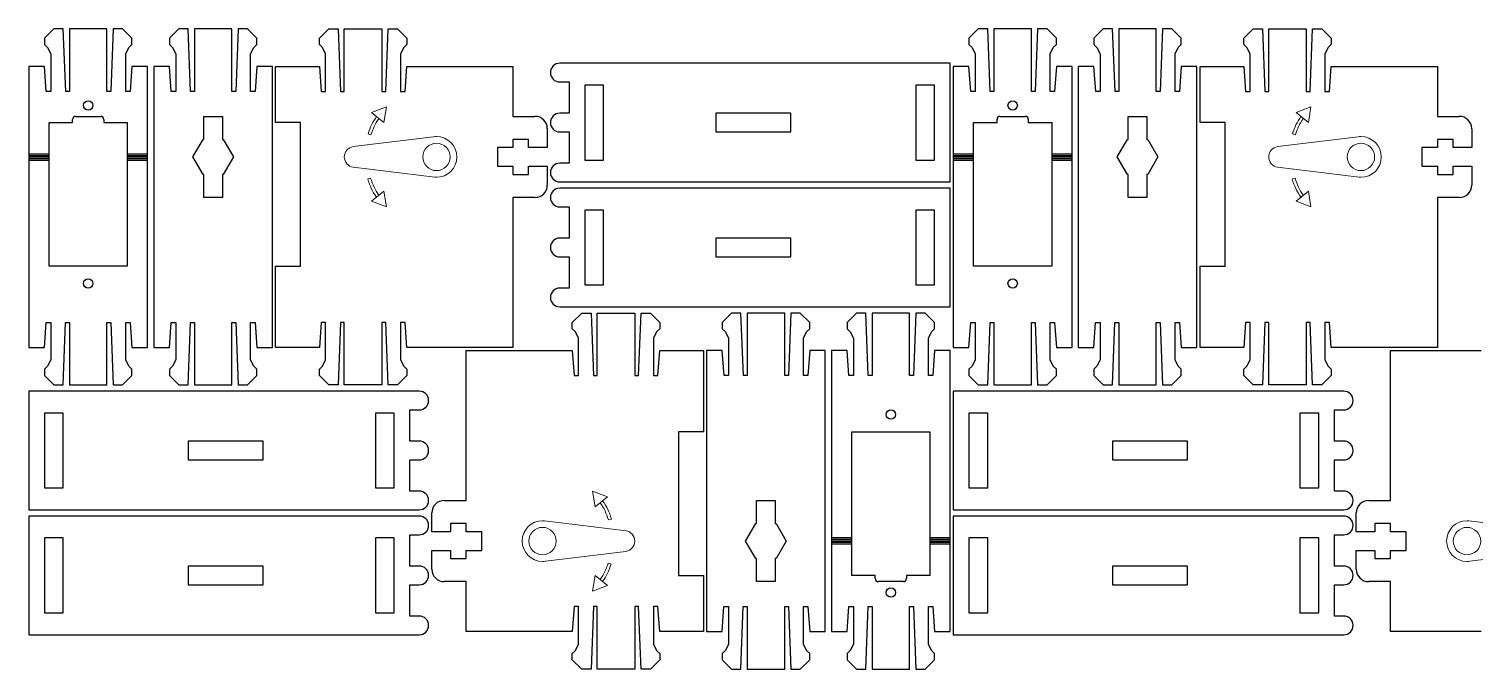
# Model space of a CAD drawing. Header units: millimetres. Extents: x 0 to 371, y 0 to 263.
# Drawn here: x 0 to 231.4, y 160.5 to 263 of the extents above; entities that cross this region are included whole.
import ezdxf

# ---------------------------------------------------------------- set-up
doc = ezdxf.new("R2010")
doc.units = ezdxf.units.MM
doc.header["$MEASUREMENT"] = 0
doc.layers.add('cut', color=1, linetype='Continuous', true_color=0xff0000)
doc.layers.add('etch', color=5, linetype='Continuous', true_color=0x0000ff)

msp = doc.modelspace()

# ---------------------------------------------------------------- linework, layer by layer
at = {"layer": 'cut'}
for p, q in [((4, 263), (2.5, 261.5)), ((2.5, 261.5), (2.5, 260.5)), ((5.5, 263), (4, 263)), ((5.89, 253), (5.5, 263)), ((12.5, 263), (6.5, 263)), ((6.5, 263), (6.5, 253)), ((12.5, 253), (12.5, 263)), ((13.5, 263), (13.12, 253)), ((15, 263), (13.5, 263)), ((16.5, 261.5), (15, 263)), ((16.5, 260.5), (16.5, 261.5)), ((24, 263), (22.5, 261.5)), ((22.5, 261.5), (22.5, 260.5)), ((25.5, 263), (24, 263)), ((25.89, 253), (25.5, 263)), ((32.5, 263), (26.5, 263)), ((26.5, 263), (26.5, 253)), ((32.5, 253), (32.5, 263)), ((33.5, 263), (33.12, 253)), ((35, 263), (33.5, 263)), ((36.5, 261.5), (35, 263)), ((36.5, 260.5), (36.5, 261.5)), ((46.5, 261.5), (48, 263)), ((46.5, 260.5), (46.5, 261.5)), ((48, 263), (49.5, 263)), ((49.5, 263), (49.89, 253)), ((50.5, 253), (50.5, 263)), ((50.5, 263), (56.5, 263)), ((56.5, 263), (56.5, 253)), ((57.12, 253), (57.5, 263)), ((57.5, 263), (59, 263)), ((59, 263), (60.5, 261.5)), ((60.5, 261.5), (60.5, 260.5)), ((152, 263), (150.5, 261.5)), ((150.5, 261.5), (150.5, 260.5)), ((153.5, 263), (152, 263)), ((153.89, 253), (153.5, 263)), ((160.5, 263), (154.5, 263)), ((154.5, 263), (154.5, 253)), ((160.5, 253), (160.5, 263)), ((161.5, 263), (161.12, 253)), ((163, 263), (161.5, 263)), ((164.5, 261.5), (163, 263)), ((164.5, 260.5), (164.5, 261.5)), ((172, 263), (170.5, 261.5)), ((170.5, 261.5), (170.5, 260.5)), ((173.5, 263), (172, 263)), ((173.89, 253), (173.5, 263)), ((180.5, 263), (174.5, 263)), ((174.5, 263), (174.5, 253)), ((180.5, 253), (180.5, 263)), ((181.5, 263), (181.12, 253)), ((183, 263), (181.5, 263)), ((184.5, 261.5), (183, 263)), ((184.5, 260.5), (184.5, 261.5)), ((194.5, 261.5), (196, 263)), ((194.5, 260.5), (194.5, 261.5)), ((196, 263), (197.5, 263)), ((197.5, 263), (197.89, 253)), ((198.5, 253), (198.5, 263)), ((198.5, 263), (204.5, 263)), ((204.5, 263), (204.5, 253)), ((205.12, 253), (205.5, 263)), ((205.5, 263), (207, 263)), ((207, 263), (208.5, 261.5)), ((208.5, 261.5), (208.5, 260.5)), ((2.5, 260.5), (3, 260)), ((3, 260), (3.5, 259)), ((15.5, 259), (16, 260)), ((16, 260), (16.5, 260.5)), ((22.5, 260.5), (23, 260)), ((23, 260), (23.5, 259)), ((35.5, 259), (36, 260)), ((36, 260), (36.5, 260.5)), ((47, 260), (46.5, 260.5)), ((47.5, 259), (47, 260)), ((60, 260), (59.5, 259)), ((60.5, 260.5), (60, 260)), ((150.5, 260.5), (151, 260)), ((151, 260), (151.5, 259)), ((163.5, 259), (164, 260)), ((164, 260), (164.5, 260.5)), ((170.5, 260.5), (171, 260)), ((171, 260), (171.5, 259)), ((183.5, 259), (184, 260)), ((184, 260), (184.5, 260.5)), ((195, 260), (194.5, 260.5)), ((195.5, 259), (195, 260)), ((208, 260), (207.5, 259)), ((208.5, 260.5), (208, 260)), ((0.5, 257), (0, 257)), ((0, 257), (0, 255)), ((2.5, 257), (0.5, 257)), ((2.79, 253), (2.5, 257)), ((3.5, 259), (3.5, 253)), ((15.5, 253), (15.5, 259)), ((16.5, 257), (16.22, 253)), ((18.5, 257), (16.5, 257)), ((19, 257), (18.5, 257)), ((19, 255), (19, 257)), ((20.5, 257), (20, 257)), ((20, 257), (20, 255)), ((22.5, 257), (20.5, 257)), ((22.79, 253), (22.5, 257)), ((23.5, 259), (23.5, 253)), ((35.5, 253), (35.5, 259)), ((36.5, 257), (36.22, 253)), ((38.5, 257), (36.5, 257)), ((39, 257), (38.5, 257)), ((39, 255), (39, 257)), ((39.5, 248), (39.5, 257)), ((39.5, 257), (41.5, 257)), ((41.5, 257), (44, 257)), ((44, 257), (44.5, 257)), ((44.5, 257), (46.5, 257)), ((46.5, 257), (46.79, 253)), ((47.5, 253), (47.5, 259)), ((59.5, 259), (59.5, 253)), ((60.22, 253), (60.5, 257)), ((60.5, 257), (62.5, 257)), ((62.5, 257), (63, 257)), ((63, 257), (72.5, 257)), ((72.5, 257), (77.5, 257)), ((77.5, 257), (77.5, 249)), ((86.5, 257.5), (85, 257.5)), ((147.5, 257.5), (86.5, 257.5)), ((147.5, 238.5), (147.5, 257.5)), ((148.5, 257), (148, 257)), ((148, 257), (148, 255)), ((150.5, 257), (148.5, 257)), ((150.79, 253), (150.5, 257)), ((151.5, 259), (151.5, 253)), ((163.5, 253), (163.5, 259)), ((164.5, 257), (164.22, 253)), ((166.5, 257), (164.5, 257)), ((167, 257), (166.5, 257)), ((167, 255), (167, 257)), ((168.5, 257), (168, 257)), ((168, 257), (168, 255)), ((170.5, 257), (168.5, 257)), ((170.79, 253), (170.5, 257)), ((171.5, 259), (171.5, 253)), ((183.5, 253), (183.5, 259)), ((184.5, 257), (184.22, 253)), ((186.5, 257), (184.5, 257)), ((187, 257), (186.5, 257)), ((187, 255), (187, 257)), ((187.5, 248), (187.5, 257)), ((187.5, 257), (189.5, 257)), ((189.5, 257), (192, 257)), ((192, 257), (192.5, 257)), ((192.5, 257), (194.5, 257)), ((194.5, 257), (194.79, 253)), ((195.5, 253), (195.5, 259)), ((207.5, 259), (207.5, 253)), ((208.22, 253), (208.5, 257)), ((208.5, 257), (210.5, 257)), ((210.5, 257), (211, 257)), ((211, 257), (220.5, 257)), ((220.5, 257), (225.5, 257)), ((225.5, 257), (225.5, 249)), ((0, 255), (0, 218)), ((19, 218), (19, 255)), ((20, 255), (20, 218)), ((39, 218), (39, 255)), ((148, 255), (148, 218)), ((167, 218), (167, 255)), ((168, 255), (168, 218)), ((187, 218), (187, 255)), ((3.5, 253), (2.79, 253)), ((6.5, 253), (5.89, 253)), ((13.12, 253), (12.5, 253)), ((16.22, 253), (15.5, 253)), ((23.5, 253), (22.79, 253)), ((26.5, 253), (25.89, 253)), ((33.12, 253), (32.5, 253)), ((36.22, 253), (35.5, 253)), ((46.79, 253), (47.5, 253)), ((49.89, 253), (50.5, 253)), ((56.5, 253), (57.12, 253)), ((59.5, 253), (60.22, 253)), ((85, 254.5), (86.5, 254.5)), ((86.5, 254.5), (86.5, 249.5)), ((92, 254), (89, 254)), ((89, 254), (89, 242)), ((92, 242), (92, 254)), ((145, 254), (142, 254)), ((142, 254), (142, 242)), ((145, 242), (145, 254)), ((151.5, 253), (150.79, 253)), ((154.5, 253), (153.89, 253)), ((161.12, 253), (160.5, 253)), ((164.22, 253), (163.5, 253)), ((171.5, 253), (170.79, 253)), ((174.5, 253), (173.89, 253)), ((181.12, 253), (180.5, 253)), ((184.22, 253), (183.5, 253)), ((194.79, 253), (195.5, 253)), ((197.89, 253), (198.5, 253)), ((204.5, 253), (205.12, 253)), ((207.5, 253), (208.22, 253)), ((3.25, 225), (3.25, 248)), ((3.25, 248), (7, 248)), ((7, 248), (7, 248.5)), ((7.5, 249), (11.5, 249)), ((12, 248.5), (12, 248)), ((12, 248), (15.75, 248)), ((15.75, 248), (15.75, 225)), ((28, 245.31), (28, 249)), ((28, 249), (31, 249)), ((31, 249), (31, 245.31)), ((43.5, 248), (39.5, 248)), ((77.5, 249), (81, 249)), ((86.5, 249.5), (85, 249.5)), ((110, 249.5), (110, 246.5)), ((122, 249.5), (110, 249.5)), ((122, 246.5), (122, 249.5)), ((151.25, 225), (151.25, 248)), ((151.25, 248), (155, 248)), ((155, 248), (155, 248.5)), ((155.5, 249), (159.5, 249)), ((160, 248.5), (160, 248)), ((160, 248), (163.75, 248)), ((163.75, 248), (163.75, 225)), ((176, 245.31), (176, 249)), ((176, 249), (179, 249)), ((179, 249), (179, 245.31)), ((191.5, 248), (187.5, 248)), ((225.5, 249), (229, 249)), ((26.25, 242.5), (27.88, 245.31)), ((27.88, 245.31), (28, 245.31)), ((31, 245.31), (31.12, 245.31)), ((31.12, 245.31), (32.75, 242.5)), ((80, 245.31), (77.5, 245.31)), ((77.5, 245.31), (77.5, 244)), ((80, 244), (80, 245.31)), ((83, 247), (83, 244)), ((85, 246.5), (86.5, 246.5)), ((86.5, 246.5), (86.5, 241.5)), ((110, 246.5), (122, 246.5)), ((174.25, 242.5), (175.88, 245.31)), ((175.88, 245.31), (176, 245.31)), ((179, 245.31), (179.12, 245.31)), ((179.12, 245.31), (180.75, 242.5)), ((228, 245.31), (225.5, 245.31)), ((225.5, 245.31), (225.5, 244)), ((228, 244), (228, 245.31)), ((231, 247), (231, 244)), ((77.5, 244), (75, 244)), ((75, 244), (75, 241)), ((83, 244), (80, 244)), ((225.5, 244), (223, 244)), ((223, 244), (223, 241)), ((231, 244), (228, 244)), ((27.88, 239.69), (26.25, 242.5)), ((32.75, 242.5), (31.12, 239.69)), ((75, 241), (77.5, 241)), ((77.5, 241), (77.5, 239.69)), ((80, 239.69), (80, 241)), ((80, 241), (83, 241)), ((83, 241), (83, 238)), ((86.5, 241.5), (85, 241.5)), ((89, 242), (92, 242)), ((142, 242), (145, 242)), ((175.88, 239.69), (174.25, 242.5)), ((180.75, 242.5), (179.12, 239.69)), ((223, 241), (225.5, 241)), ((225.5, 241), (225.5, 239.69)), ((228, 239.69), (228, 241)), ((228, 241), (231, 241)), ((231, 241), (231, 238)), ((28, 239.69), (27.88, 239.69)), ((28, 236), (28, 239.69)), ((31.12, 239.69), (31, 239.69)), ((31, 239.69), (31, 236)), ((77.5, 239.69), (80, 239.69)), ((85, 238.5), (86.5, 238.5)), ((86.5, 238.5), (147.5, 238.5)), ((176, 239.69), (175.88, 239.69)), ((176, 236), (176, 239.69)), ((179.12, 239.69), (179, 239.69)), ((179, 239.69), (179, 236)), ((225.5, 239.69), (228, 239.69)), ((86.5, 237.5), (85, 237.5)), ((147.5, 237.5), (86.5, 237.5)), ((147.5, 218.5), (147.5, 237.5)), ((31, 236), (28, 236)), ((81, 236), (77.5, 236)), ((77.5, 236), (77.5, 231)), ((85, 234.5), (86.5, 234.5)), ((86.5, 234.5), (86.5, 229.5)), ((92, 234), (89, 234)), ((89, 234), (89, 222)), ((92, 222), (92, 234)), ((145, 234), (142, 234)), ((142, 234), (142, 222)), ((145, 222), (145, 234)), ((179, 236), (176, 236)), ((229, 236), (225.5, 236)), ((225.5, 236), (225.5, 231)), ((77.5, 231), (77.5, 212)), ((86.5, 229.5), (85, 229.5)), ((122, 229.5), (110, 229.5)), ((110, 229.5), (110, 226.5)), ((122, 226.5), (122, 229.5)), ((225.5, 231), (225.5, 212)), ((15.75, 225), (3.25, 225)), ((85, 226.5), (86.5, 226.5)), ((86.5, 226.5), (86.5, 221.5)), ((110, 226.5), (122, 226.5)), ((163.75, 225), (151.25, 225)), ((86.5, 221.5), (85, 221.5)), ((89, 222), (92, 222)), ((142, 222), (145, 222)), ((0, 218), (0, 213)), ((19, 213), (19, 218)), ((20, 218), (20, 213)), ((39, 213), (39, 218)), ((85, 218.5), (86.5, 218.5)), ((86.5, 218.5), (147.5, 218.5)), ((87, 216), (88.5, 217.5)), ((88.5, 217.5), (90, 217.5)), ((90, 217.5), (90.38, 207.5)), ((91, 207.5), (91, 217.5)), ((91, 217.5), (97, 217.5)), ((97, 217.5), (97, 207.5)), ((97.61, 207.5), (98, 217.5)), ((98, 217.5), (99.5, 217.5)), ((99.5, 217.5), (101, 216)), ((112.5, 217.5), (111, 216)), ((114, 217.5), (112.5, 217.5)), ((114.39, 207.5), (114, 217.5)), ((121, 217.5), (115, 217.5)), ((115, 217.5), (115, 207.5)), ((121, 207.5), (121, 217.5)), ((122, 217.5), (121.62, 207.5)), ((123.5, 217.5), (122, 217.5)), ((125, 216), (123.5, 217.5)), ((132.5, 217.5), (131, 216)), ((134, 217.5), (132.5, 217.5)), ((134.39, 207.5), (134, 217.5)), ((141, 217.5), (135, 217.5)), ((135, 217.5), (135, 207.5)), ((141, 207.5), (141, 217.5)), ((142, 217.5), (141.62, 207.5)), ((143.5, 217.5), (142, 217.5)), ((145, 216), (143.5, 217.5)), ((148, 218), (148, 213)), ((167, 213), (167, 218)), ((168, 218), (168, 213)), ((187, 213), (187, 218)), ((2.5, 212), (2.78, 216)), ((2.78, 216), (3.5, 216)), ((3.5, 216), (3.5, 210)), ((5.5, 206), (5.88, 216)), ((5.88, 216), (6.5, 216)), ((6.5, 216), (6.5, 206)), ((12.5, 206), (12.5, 216)), ((12.5, 216), (13.11, 216)), ((13.11, 216), (13.5, 206)), ((15.5, 210), (15.5, 216)), ((15.5, 216), (16.21, 216)), ((16.21, 216), (16.5, 212)), ((22.5, 212), (22.78, 216)), ((22.78, 216), (23.5, 216)), ((23.5, 216), (23.5, 210)), ((25.5, 206), (25.88, 216)), ((25.88, 216), (26.5, 216)), ((26.5, 216), (26.5, 206)), ((32.5, 206), (32.5, 216)), ((32.5, 216), (33.11, 216)), ((33.11, 216), (33.5, 206)), ((35.5, 210), (35.5, 216)), ((35.5, 216), (36.21, 216)), ((36.21, 216), (36.5, 212)), ((46.79, 216), (46.5, 212)), ((47.5, 216), (46.79, 216)), ((47.5, 210), (47.5, 216)), ((49.89, 216), (49.5, 206)), ((50.5, 216), (49.89, 216)), ((50.5, 206), (50.5, 216)), ((57.12, 216), (56.5, 216)), ((56.5, 216), (56.5, 206)), ((57.5, 206), (57.12, 216)), ((60.22, 216), (59.5, 216)), ((59.5, 216), (59.5, 210)), ((60.5, 212), (60.22, 216)), ((87, 215), (87, 216)), ((101, 216), (101, 215)), ((111, 216), (111, 215)), ((125, 215), (125, 216)), ((131, 216), (131, 215)), ((145, 215), (145, 216)), ((150.5, 212), (150.78, 216)), ((150.78, 216), (151.5, 216)), ((151.5, 216), (151.5, 210)), ((153.5, 206), (153.88, 216)), ((153.88, 216), (154.5, 216)), ((154.5, 216), (154.5, 206)), ((160.5, 206), (160.5, 216)), ((160.5, 216), (161.11, 216)), ((161.11, 216), (161.5, 206)), ((163.5, 210), (163.5, 216)), ((163.5, 216), (164.21, 216)), ((164.21, 216), (164.5, 212)), ((170.5, 212), (170.78, 216)), ((170.78, 216), (171.5, 216)), ((171.5, 216), (171.5, 210)), ((173.5, 206), (173.88, 216)), ((173.88, 216), (174.5, 216)), ((174.5, 216), (174.5, 206)), ((180.5, 206), (180.5, 216)), ((180.5, 216), (181.11, 216)), ((181.11, 216), (181.5, 206)), ((183.5, 210), (183.5, 216)), ((183.5, 216), (184.21, 216)), ((184.21, 216), (184.5, 212)), ((194.79, 216), (194.5, 212)), ((195.5, 216), (194.79, 216)), ((195.5, 210), (195.5, 216)), ((197.89, 216), (197.5, 206)), ((198.5, 216), (197.89, 216)), ((198.5, 206), (198.5, 216)), ((205.12, 216), (204.5, 216)), ((204.5, 216), (204.5, 206)), ((205.5, 206), (205.12, 216)), ((208.22, 216), (207.5, 216)), ((207.5, 216), (207.5, 210)), ((208.5, 212), (208.22, 216)), ((0, 213), (0, 212)), ((19, 212), (19, 213)), ((20, 213), (20, 212)), ((39, 212), (39, 213)), ((87.5, 214.5), (87, 215)), ((88, 213.5), (87.5, 214.5)), ((88, 207.5), (88, 213.5)), ((100.5, 214.5), (100, 213.5)), ((100, 213.5), (100, 207.5)), ((101, 215), (100.5, 214.5)), ((111, 215), (111.5, 214.5)), ((111.5, 214.5), (112, 213.5)), ((112, 213.5), (112, 207.5)), ((124, 213.5), (124.5, 214.5)), ((124, 207.5), (124, 213.5)), ((124.5, 214.5), (125, 215)), ((131, 215), (131.5, 214.5)), ((131.5, 214.5), (132, 213.5)), ((132, 213.5), (132, 207.5)), ((144, 213.5), (144.5, 214.5)), ((144, 207.5), (144, 213.5)), ((144.5, 214.5), (145, 215)), ((148, 213), (148, 212)), ((167, 212), (167, 213)), ((168, 213), (168, 212)), ((187, 212), (187, 213)), ((0, 212), (0.5, 212)), ((0.5, 212), (2.5, 212)), ((16.5, 212), (18.5, 212)), ((18.5, 212), (19, 212)), ((20, 212), (20.5, 212)), ((20.5, 212), (22.5, 212)), ((36.5, 212), (38.5, 212)), ((38.5, 212), (39, 212)), ((44, 212), (41.5, 212)), ((44.5, 212), (44, 212)), ((46.5, 212), (44.5, 212)), ((62.5, 212), (60.5, 212)), ((63, 212), (62.5, 212)), ((72.5, 212), (63, 212)), ((70, 192.5), (70, 211.5)), ((70, 211.5), (75, 211.5)), ((77.5, 212), (72.5, 212)), ((75, 211.5), (84.5, 211.5)), ((84.5, 211.5), (85, 211.5)), ((85, 211.5), (87, 211.5)), ((87, 211.5), (87.28, 207.5)), ((100.71, 207.5), (101, 211.5)), ((101, 211.5), (103, 211.5)), ((103, 211.5), (103.5, 211.5)), ((103.5, 211.5), (106, 211.5)), ((109, 211.5), (108.5, 211.5)), ((108.5, 211.5), (108.5, 210.5)), ((111, 211.5), (109, 211.5)), ((111.29, 207.5), (111, 211.5)), ((125, 211.5), (124.72, 207.5)), ((127, 211.5), (125, 211.5)), ((127.5, 211.5), (127, 211.5)), ((127.5, 210.5), (127.5, 211.5)), ((129, 211.5), (128.5, 211.5)), ((128.5, 211.5), (128.5, 210.5)), ((131, 211.5), (129, 211.5)), ((131.29, 207.5), (131, 211.5)), ((145, 211.5), (144.72, 207.5)), ((147, 211.5), (145, 211.5)), ((147.5, 211.5), (147, 211.5)), ((147.5, 210.5), (147.5, 211.5)), ((148, 212), (148.5, 212)), ((148.5, 212), (150.5, 212)), ((164.5, 212), (166.5, 212)), ((166.5, 212), (167, 212)), ((168, 212), (168.5, 212)), ((168.5, 212), (170.5, 212)), ((184.5, 212), (186.5, 212)), ((186.5, 212), (187, 212)), ((192, 212), (189.5, 212)), ((192.5, 212), (192, 212)), ((194.5, 212), (192.5, 212)), ((210.5, 212), (208.5, 212)), ((211, 212), (210.5, 212)), ((220.5, 212), (211, 212)), ((218, 192.5), (218, 211.5)), ((218, 211.5), (223, 211.5)), ((225.5, 212), (220.5, 212)), ((223, 211.5), (232.5, 211.5)), ((3, 209), (2.5, 208.5)), ((2.5, 208.5), (2.5, 207.5)), ((3.5, 210), (3, 209)), ((16, 209), (15.5, 210)), ((16.5, 208.5), (16, 209)), ((16.5, 207.5), (16.5, 208.5)), ((23, 209), (22.5, 208.5)), ((22.5, 208.5), (22.5, 207.5)), ((23.5, 210), (23, 209)), ((36, 209), (35.5, 210)), ((36.5, 208.5), (36, 209)), ((36.5, 207.5), (36.5, 208.5)), ((46.5, 208.5), (47, 209)), ((46.5, 207.5), (46.5, 208.5)), ((47, 209), (47.5, 210)), ((59.5, 210), (60, 209)), ((60, 209), (60.5, 208.5)), ((60.5, 208.5), (60.5, 207.5)), ((108.5, 210.5), (108.5, 205.5)), ((127.5, 205.5), (127.5, 210.5)), ((128.5, 210.5), (128.5, 205.5)), ((147.5, 205.5), (147.5, 210.5)), ((151, 209), (150.5, 208.5)), ((150.5, 208.5), (150.5, 207.5)), ((151.5, 210), (151, 209)), ((164, 209), (163.5, 210)), ((164.5, 208.5), (164, 209)), ((164.5, 207.5), (164.5, 208.5)), ((171, 209), (170.5, 208.5)), ((170.5, 208.5), (170.5, 207.5)), ((171.5, 210), (171, 209)), ((184, 209), (183.5, 210)), ((184.5, 208.5), (184, 209)), ((184.5, 207.5), (184.5, 208.5)), ((194.5, 208.5), (195, 209)), ((194.5, 207.5), (194.5, 208.5)), ((195, 209), (195.5, 210)), ((207.5, 210), (208, 209)), ((208, 209), (208.5, 208.5)), ((208.5, 208.5), (208.5, 207.5)), ((2.5, 207.5), (4, 206)), ((4, 206), (5.5, 206)), ((6.5, 206), (12.5, 206)), ((13.5, 206), (15, 206)), ((15, 206), (16.5, 207.5)), ((22.5, 207.5), (24, 206)), ((24, 206), (25.5, 206)), ((26.5, 206), (32.5, 206)), ((33.5, 206), (35, 206)), ((35, 206), (36.5, 207.5)), ((48, 206), (46.5, 207.5)), ((49.5, 206), (48, 206)), ((56.5, 206), (50.5, 206)), ((59, 206), (57.5, 206)), ((60.5, 207.5), (59, 206)), ((87.28, 207.5), (88, 207.5)), ((90.38, 207.5), (91, 207.5)), ((97, 207.5), (97.61, 207.5)), ((100, 207.5), (100.71, 207.5)), ((112, 207.5), (111.29, 207.5)), ((115, 207.5), (114.39, 207.5)), ((121.62, 207.5), (121, 207.5)), ((124.72, 207.5), (124, 207.5)), ((132, 207.5), (131.29, 207.5)), ((135, 207.5), (134.39, 207.5)), ((141.62, 207.5), (141, 207.5)), ((144.72, 207.5), (144, 207.5)), ((150.5, 207.5), (152, 206)), ((152, 206), (153.5, 206)), ((154.5, 206), (160.5, 206)), ((161.5, 206), (163, 206)), ((163, 206), (164.5, 207.5)), ((170.5, 207.5), (172, 206)), ((172, 206), (173.5, 206)), ((174.5, 206), (180.5, 206)), ((181.5, 206), (183, 206)), ((183, 206), (184.5, 207.5)), ((196, 206), (194.5, 207.5)), ((197.5, 206), (196, 206)), ((204.5, 206), (198.5, 206)), ((207, 206), (205.5, 206)), ((208.5, 207.5), (207, 206)), ((61, 205), (0, 205)), ((0, 205), (0, 186)), ((62.5, 205), (61, 205)), ((108.5, 205.5), (108.5, 168.5)), ((127.5, 168.5), (127.5, 205.5)), ((128.5, 205.5), (128.5, 168.5)), ((147.5, 168.5), (147.5, 205.5)), ((209, 205), (148, 205)), ((148, 205), (148, 186)), ((210.5, 205), (209, 205)), ((5.5, 201.5), (2.5, 201.5)), ((2.5, 201.5), (2.5, 189.5)), ((5.5, 189.5), (5.5, 201.5)), ((58.5, 201.5), (55.5, 201.5)), ((55.5, 201.5), (55.5, 189.5)), ((58.5, 189.5), (58.5, 201.5)), ((61, 197), (61, 202)), ((61, 202), (62.5, 202)), ((153.5, 201.5), (150.5, 201.5)), ((150.5, 201.5), (150.5, 189.5)), ((153.5, 189.5), (153.5, 201.5)), ((206.5, 201.5), (203.5, 201.5)), ((203.5, 201.5), (203.5, 189.5)), ((206.5, 189.5), (206.5, 201.5)), ((209, 197), (209, 202)), ((209, 202), (210.5, 202)), ((37.5, 197), (25.5, 197)), ((25.5, 197), (25.5, 194)), ((37.5, 194), (37.5, 197)), ((62.5, 197), (61, 197)), ((131.75, 175.5), (131.75, 198.5)), ((131.75, 198.5), (144.25, 198.5)), ((144.25, 198.5), (144.25, 175.5)), ((185.5, 197), (173.5, 197)), ((173.5, 197), (173.5, 194)), ((185.5, 194), (185.5, 197)), ((210.5, 197), (209, 197)), ((25.5, 194), (37.5, 194)), ((61, 189), (61, 194)), ((61, 194), (62.5, 194)), ((70, 187.5), (70, 192.5)), ((173.5, 194), (185.5, 194)), ((209, 189), (209, 194)), ((209, 194), (210.5, 194)), ((218, 187.5), (218, 192.5)), ((2.5, 189.5), (5.5, 189.5)), ((55.5, 189.5), (58.5, 189.5)), ((62.5, 189), (61, 189)), ((66.5, 187.5), (70, 187.5)), ((116.5, 183.81), (116.5, 187.5)), ((116.5, 187.5), (119.5, 187.5)), ((119.5, 187.5), (119.5, 183.81)), ((150.5, 189.5), (153.5, 189.5)), ((203.5, 189.5), (206.5, 189.5)), ((210.5, 189), (209, 189)), ((214.5, 187.5), (218, 187.5)), ((0, 186), (61, 186)), ((61, 186), (62.5, 186)), ((64.5, 182.5), (64.5, 185.5)), ((148, 186), (209, 186)), ((209, 186), (210.5, 186)), ((212.5, 182.5), (212.5, 185.5)), ((61, 185), (0, 185)), ((0, 185), (0, 166)), ((62.5, 185), (61, 185)), ((70, 183.81), (67.5, 183.81)), ((67.5, 183.81), (67.5, 182.5)), ((70, 182.5), (70, 183.81)), ((114.75, 181), (116.38, 183.81)), ((116.38, 183.81), (116.5, 183.81)), ((119.5, 183.81), (119.62, 183.81)), ((119.62, 183.81), (121.25, 181)), ((209, 185), (148, 185)), ((148, 185), (148, 166)), ((210.5, 185), (209, 185)), ((218, 183.81), (215.5, 183.81)), ((215.5, 183.81), (215.5, 182.5)), ((218, 182.5), (218, 183.81)), ((5.5, 181.5), (2.5, 181.5)), ((2.5, 181.5), (2.5, 169.5)), ((5.5, 169.5), (5.5, 181.5)), ((58.5, 181.5), (55.5, 181.5)), ((55.5, 181.5), (55.5, 169.5)), ((58.5, 169.5), (58.5, 181.5)), ((61, 177), (61, 182)), ((61, 182), (62.5, 182)), ((67.5, 182.5), (64.5, 182.5)), ((72.5, 182.5), (70, 182.5)), ((72.5, 179.5), (72.5, 182.5)), ((116.38, 178.19), (114.75, 181)), ((121.25, 181), (119.62, 178.19)), ((153.5, 181.5), (150.5, 181.5)), ((150.5, 181.5), (150.5, 169.5)), ((153.5, 169.5), (153.5, 181.5)), ((206.5, 181.5), (203.5, 181.5)), ((203.5, 181.5), (203.5, 169.5)), ((206.5, 169.5), (206.5, 181.5)), ((209, 177), (209, 182)), ((209, 182), (210.5, 182)), ((215.5, 182.5), (212.5, 182.5)), ((220.5, 182.5), (218, 182.5)), ((220.5, 179.5), (220.5, 182.5)), ((64.5, 176.5), (64.5, 179.5)), ((64.5, 179.5), (67.5, 179.5)), ((67.5, 179.5), (67.5, 178.19)), ((67.5, 178.19), (70, 178.19)), ((70, 178.19), (70, 179.5)), ((70, 179.5), (72.5, 179.5)), ((116.5, 178.19), (116.38, 178.19)), ((116.5, 174.5), (116.5, 178.19)), ((119.62, 178.19), (119.5, 178.19)), ((119.5, 178.19), (119.5, 174.5)), ((212.5, 176.5), (212.5, 179.5)), ((212.5, 179.5), (215.5, 179.5)), ((215.5, 179.5), (215.5, 178.19)), ((215.5, 178.19), (218, 178.19)), ((218, 178.19), (218, 179.5)), ((218, 179.5), (220.5, 179.5)), ((37.5, 177), (25.5, 177)), ((25.5, 177), (25.5, 174)), ((37.5, 174), (37.5, 177)), ((62.5, 177), (61, 177)), ((185.5, 177), (173.5, 177)), ((173.5, 177), (173.5, 174)), ((185.5, 174), (185.5, 177)), ((210.5, 177), (209, 177)), ((25.5, 174), (37.5, 174)), ((61, 169), (61, 174)), ((61, 174), (62.5, 174)), ((70, 174.5), (66.5, 174.5)), ((70, 166.5), (70, 174.5)), ((104, 175.5), (108, 175.5)), ((108, 175.5), (108, 166.5)), ((119.5, 174.5), (116.5, 174.5)), ((135.5, 175.5), (131.75, 175.5)), ((135.5, 175), (135.5, 175.5)), ((140, 174.5), (136, 174.5)), ((140.5, 175.5), (140.5, 175)), ((144.25, 175.5), (140.5, 175.5)), ((173.5, 174), (185.5, 174)), ((209, 169), (209, 174)), ((209, 174), (210.5, 174)), ((218, 174.5), (214.5, 174.5)), ((218, 166.5), (218, 174.5)), ((2.5, 169.5), (5.5, 169.5)), ((55.5, 169.5), (58.5, 169.5)), ((62.5, 169), (61, 169)), ((87.28, 170.5), (87, 166.5)), ((88, 170.5), (87.28, 170.5)), ((88, 164.5), (88, 170.5)), ((90.38, 170.5), (90, 160.5)), ((91, 170.5), (90.38, 170.5)), ((91, 160.5), (91, 170.5)), ((97.61, 170.5), (97, 170.5)), ((97, 170.5), (97, 160.5)), ((98, 160.5), (97.61, 170.5)), ((100.71, 170.5), (100, 170.5)), ((100, 170.5), (100, 164.5)), ((101, 166.5), (100.71, 170.5)), ((111, 166.5), (111.28, 170.5)), ((111.28, 170.5), (112, 170.5)), ((112, 170.5), (112, 164.5)), ((114, 160.5), (114.38, 170.5)), ((114.38, 170.5), (115, 170.5)), ((115, 170.5), (115, 160.5)), ((121, 160.5), (121, 170.5)), ((121, 170.5), (121.61, 170.5)), ((121.61, 170.5), (122, 160.5)), ((124, 164.5), (124, 170.5)), ((124, 170.5), (124.71, 170.5)), ((124.71, 170.5), (125, 166.5)), ((131, 166.5), (131.28, 170.5)), ((131.28, 170.5), (132, 170.5)), ((132, 170.5), (132, 164.5)), ((134, 160.5), (134.38, 170.5)), ((134.38, 170.5), (135, 170.5)), ((135, 170.5), (135, 160.5)), ((141, 160.5), (141, 170.5)), ((141, 170.5), (141.61, 170.5)), ((141.61, 170.5), (142, 160.5)), ((144, 164.5), (144, 170.5)), ((144, 170.5), (144.71, 170.5)), ((144.71, 170.5), (145, 166.5)), ((150.5, 169.5), (153.5, 169.5)), ((203.5, 169.5), (206.5, 169.5)), ((210.5, 169), (209, 169)), ((108.5, 168.5), (108.5, 166.5)), ((127.5, 166.5), (127.5, 168.5)), ((128.5, 168.5), (128.5, 166.5)), ((147.5, 166.5), (147.5, 168.5)), ((0, 166), (61, 166)), ((61, 166), (62.5, 166)), ((75, 166.5), (70, 166.5)), ((84.5, 166.5), (75, 166.5)), ((85, 166.5), (84.5, 166.5)), ((87, 166.5), (85, 166.5)), ((87.5, 163.5), (88, 164.5)), ((100, 164.5), (100.5, 163.5)), ((103, 166.5), (101, 166.5)), ((103.5, 166.5), (103, 166.5)), ((106, 166.5), (103.5, 166.5)), ((108, 166.5), (106, 166.5)), ((108.5, 166.5), (109, 166.5)), ((109, 166.5), (111, 166.5)), ((112, 164.5), (111.5, 163.5)), ((124.5, 163.5), (124, 164.5)), ((125, 166.5), (127, 166.5)), ((127, 166.5), (127.5, 166.5)), ((128.5, 166.5), (129, 166.5)), ((129, 166.5), (131, 166.5)), ((132, 164.5), (131.5, 163.5)), ((144.5, 163.5), (144, 164.5)), ((145, 166.5), (147, 166.5)), ((147, 166.5), (147.5, 166.5)), ((148, 166), (209, 166)), ((209, 166), (210.5, 166)), ((223, 166.5), (218, 166.5)), ((232.5, 166.5), (223, 166.5)), ((87, 163), (87.5, 163.5)), ((87, 162), (87, 163)), ((88.5, 160.5), (87, 162)), ((101, 162), (99.5, 160.5)), ((100.5, 163.5), (101, 163)), ((101, 163), (101, 162)), ((111.5, 163.5), (111, 163)), ((111, 163), (111, 162)), ((111, 162), (112.5, 160.5)), ((123.5, 160.5), (125, 162)), ((125, 163), (124.5, 163.5)), ((125, 162), (125, 163)), ((131.5, 163.5), (131, 163)), ((131, 163), (131, 162)), ((131, 162), (132.5, 160.5)), ((143.5, 160.5), (145, 162)), ((145, 163), (144.5, 163.5)), ((145, 162), (145, 163)), ((90, 160.5), (88.5, 160.5)), ((97, 160.5), (91, 160.5)), ((99.5, 160.5), (98, 160.5)), ((112.5, 160.5), (114, 160.5)), ((115, 160.5), (121, 160.5)), ((122, 160.5), (123.5, 160.5)), ((132.5, 160.5), (134, 160.5)), ((135, 160.5), (141, 160.5)), ((142, 160.5), (143.5, 160.5))]:
    msp.add_line(p, q, dxfattribs=at)
for points in [[(41.5, 212), (39.5, 212), (39.5, 225), (43.5, 225), (43.5, 248)], [(189.5, 212), (187.5, 212), (187.5, 225), (191.5, 225), (191.5, 248)], [(106, 211.5), (108, 211.5), (108, 198.5), (104, 198.5), (104, 175.5)]]:
    msp.add_lwpolyline(points, dxfattribs=at)
for centre in [(9.5, 250.75), (157.5, 250.75), (9.5, 222.25), (157.5, 222.25), (138, 201.25), (138, 172.75)]:
    msp.add_circle(centre, 0.75, dxfattribs=at)
for centre, radius, start, end in [((85, 256), 1.5, 90, 270), ((7.5, 248.5), 0.5, 90, 180), ((11.5, 248.5), 0.5, 0, 90), ((81, 247), 2, 0, 90), ((85, 248), 1.5, 90, 270), ((155.5, 248.5), 0.5, 90, 180), ((159.5, 248.5), 0.5, 0, 90), ((229, 247), 2, 0, 90), ((85, 240), 1.5, 90, 270), ((81, 238), 2, 270, 0), ((85, 236), 1.5, 90, 270), ((229, 238), 2, 270, 0), ((85, 228), 1.5, 90, 270), ((85, 220), 1.5, 90, 270), ((62.5, 203.5), 1.5, 270, 90), ((210.5, 203.5), 1.5, 270, 90), ((62.5, 195.5), 1.5, 270, 90), ((210.5, 195.5), 1.5, 270, 90), ((62.5, 187.5), 1.5, 270, 90), ((66.5, 185.5), 2, 90, 180), ((210.5, 187.5), 1.5, 270, 90), ((214.5, 185.5), 2, 90, 180), ((62.5, 183.5), 1.5, 270, 90), ((210.5, 183.5), 1.5, 270, 90), ((62.5, 175.5), 1.5, 270, 90), ((66.5, 176.5), 2, 180, 270), ((210.5, 175.5), 1.5, 270, 90), ((214.5, 176.5), 2, 180, 270), ((136, 175), 0.5, 180, 270), ((140, 175), 0.5, 270, 0), ((62.5, 167.5), 1.5, 270, 90), ((210.5, 167.5), 1.5, 270, 90)]:
    msp.add_arc(centre, radius, start, end, dxfattribs=at)
at = {"layer": 'etch', "lineweight": 0}
for p, q in [((57.25, 250.5), (54.87, 249.6)), ((56.84, 247.99), (57.25, 250.5)), ((205.25, 250.5), (202.87, 249.6)), ((204.84, 247.99), (205.25, 250.5)), ((54.87, 249.6), (56.84, 247.99)), ((56.04, 248.65), (55.65, 248.96)), ((202.87, 249.6), (204.84, 247.99)), ((204.04, 248.65), (203.65, 248.96)), ((64.8, 245.73), (51.93, 244.15)), ((54.29, 246.19), (54.76, 246.03)), ((64.8, 245.73), (64.8, 245.73)), ((212.8, 245.73), (199.93, 244.15)), ((202.29, 246.19), (202.76, 246.03)), ((212.8, 245.73), (212.8, 245.73)), ((51.93, 244.15), (51.92, 244.15)), ((199.93, 244.15), (199.92, 244.15)), ((51.9, 240.85), (64.97, 239.25)), ((199.9, 240.85), (212.97, 239.25)), ((54.71, 239.12), (54.24, 238.97)), ((64.97, 239.25), (64.98, 239.25)), ((202.71, 239.12), (202.24, 238.97)), ((212.97, 239.25), (212.98, 239.25)), ((54.87, 235.4), (56.85, 237.01)), ((55.66, 236.04), (56.05, 236.36)), ((56.85, 237.01), (57.25, 234.5)), ((202.87, 235.4), (204.85, 237.01)), ((203.66, 236.04), (204.05, 236.36)), ((204.85, 237.01), (205.25, 234.5)), ((57.25, 234.5), (54.87, 235.4)), ((205.25, 234.5), (202.87, 235.4)), ((90.65, 186.49), (90.25, 189)), ((90.25, 189), (92.63, 188.1)), ((92.63, 188.1), (90.65, 186.49)), ((91.84, 187.46), (91.45, 187.14)), ((82.53, 184.25), (82.52, 184.25)), ((95.6, 182.65), (82.53, 184.25)), ((92.79, 184.38), (93.26, 184.53)), ((230.53, 184.25), (230.52, 184.25)), ((243.6, 182.65), (230.53, 184.25)), ((82.7, 177.77), (95.57, 179.35)), ((95.57, 179.35), (95.58, 179.35)), ((230.7, 177.77), (243.57, 179.35)), ((82.7, 177.77), (82.7, 177.77)), ((93.21, 177.31), (92.74, 177.47)), ((230.7, 177.77), (230.7, 177.77)), ((90.66, 175.51), (90.25, 173)), ((90.25, 173), (92.63, 173.9)), ((92.63, 173.9), (90.66, 175.51)), ((91.46, 174.85), (91.85, 174.54))]:
    msp.add_line(p, q, dxfattribs=at)
at = {"layer": 'etch'}
for p, q in [((0, 243), (3.25, 243)), ((15.75, 243), (19, 243)), ((148, 243), (151.25, 243)), ((163.75, 243), (167, 243)), ((0, 242.75), (3.25, 242.75)), ((0, 242.5), (3.25, 242.5)), ((0, 242.25), (3.25, 242.25)), ((0, 242), (3.25, 242)), ((15.75, 242.75), (19, 242.75)), ((15.75, 242.5), (19, 242.5)), ((15.75, 242.25), (19, 242.25)), ((15.75, 242), (19, 242)), ((148, 242.75), (151.25, 242.75)), ((148, 242.5), (151.25, 242.5)), ((148, 242.25), (151.25, 242.25)), ((148, 242), (151.25, 242)), ((163.75, 242.75), (167, 242.75)), ((163.75, 242.5), (167, 242.5)), ((163.75, 242.25), (167, 242.25)), ((163.75, 242), (167, 242)), ((131.75, 181.5), (128.5, 181.5)), ((131.75, 181.25), (128.5, 181.25)), ((131.75, 181), (128.5, 181)), ((131.75, 180.75), (128.5, 180.75)), ((131.75, 180.5), (128.5, 180.5)), ((147.5, 181.5), (144.25, 181.5)), ((147.5, 181.25), (144.25, 181.25)), ((147.5, 181), (144.25, 181)), ((147.5, 180.75), (144.25, 180.75)), ((147.5, 180.5), (144.25, 180.5))]:
    msp.add_line(p, q, dxfattribs=at)
at = {"layer": 'etch', "lineweight": 0}
for points in [[(55.65, 248.96), (54.98, 248.02), (54.66, 247.28), (54.29, 246.19)], [(54.76, 246.03), (55.11, 247.07), (55.39, 247.75), (56.04, 248.65)], [(203.65, 248.96), (202.98, 248.02), (202.66, 247.28), (202.29, 246.19)], [(202.76, 246.03), (203.11, 247.07), (203.39, 247.75), (204.04, 248.65)], [(65.26, 245.76), (65.1, 245.76), (64.95, 245.75), (64.8, 245.73)], [(68.52, 242.5), (68.52, 244.3), (67.06, 245.76), (65.26, 245.76)], [(213.26, 245.76), (213.1, 245.76), (212.95, 245.75), (212.8, 245.73)], [(216.52, 242.5), (216.52, 244.3), (215.06, 245.76), (213.26, 245.76)], [(51.92, 244.15), (51.12, 244.03), (50.5, 243.34), (50.5, 242.5)], [(63.07, 242.5), (63.07, 243.71), (64.05, 244.69), (65.26, 244.69)], [(65.26, 244.69), (66.47, 244.69), (67.45, 243.71), (67.45, 242.5)], [(199.92, 244.15), (199.12, 244.03), (198.5, 243.34), (198.5, 242.5)], [(211.07, 242.5), (211.07, 243.71), (212.05, 244.69), (213.26, 244.69)], [(213.26, 244.69), (214.47, 244.69), (215.45, 243.71), (215.45, 242.5)], [(50.5, 242.5), (50.5, 241.67), (51.11, 240.98), (51.9, 240.85)], [(65.26, 240.31), (64.05, 240.31), (63.07, 241.29), (63.07, 242.5)], [(67.45, 242.5), (67.45, 241.29), (66.47, 240.31), (65.26, 240.31)], [(65.26, 239.24), (67.06, 239.24), (68.52, 240.7), (68.52, 242.5)], [(198.5, 242.5), (198.5, 241.67), (199.11, 240.98), (199.9, 240.85)], [(213.26, 240.31), (212.05, 240.31), (211.07, 241.29), (211.07, 242.5)], [(213.26, 239.24), (215.06, 239.24), (216.52, 240.7), (216.52, 242.5)], [(215.45, 242.5), (215.45, 241.29), (214.47, 240.31), (213.26, 240.31)], [(54.24, 238.97), (54.61, 237.82), (54.95, 237.03), (55.66, 236.04)], [(56.05, 236.36), (55.37, 237.3), (55.07, 238.02), (54.71, 239.12)], [(64.98, 239.25), (65.07, 239.24), (65.16, 239.24), (65.26, 239.24)], [(202.24, 238.97), (202.61, 237.82), (202.95, 237.03), (203.66, 236.04)], [(204.05, 236.36), (203.37, 237.3), (203.07, 238.02), (202.71, 239.12)], [(212.98, 239.25), (213.07, 239.24), (213.16, 239.24), (213.26, 239.24)], [(93.26, 184.53), (92.89, 185.68), (92.55, 186.47), (91.84, 187.46)], [(91.45, 187.14), (92.13, 186.2), (92.43, 185.48), (92.79, 184.38)], [(82.24, 184.26), (80.44, 184.26), (78.98, 182.8), (78.98, 181)], [(80.05, 181), (80.05, 182.21), (81.03, 183.19), (82.24, 183.19)], [(82.52, 184.25), (82.43, 184.26), (82.34, 184.26), (82.24, 184.26)], [(82.24, 183.19), (83.45, 183.19), (84.43, 182.21), (84.43, 181)], [(230.24, 184.26), (228.44, 184.26), (226.98, 182.8), (226.98, 181)], [(228.05, 181), (228.05, 182.21), (229.03, 183.19), (230.24, 183.19)], [(230.52, 184.25), (230.43, 184.26), (230.34, 184.26), (230.24, 184.26)], [(230.24, 183.19), (231.45, 183.19), (232.43, 182.21), (232.43, 181)], [(78.98, 181), (78.98, 179.2), (80.44, 177.74), (82.24, 177.74)], [(82.24, 178.81), (81.03, 178.81), (80.05, 179.79), (80.05, 181)], [(84.43, 181), (84.43, 179.79), (83.45, 178.81), (82.24, 178.81)], [(95.58, 179.35), (96.38, 179.47), (97, 180.16), (97, 181)], [(97, 181), (97, 181.83), (96.39, 182.52), (95.6, 182.65)], [(226.98, 181), (226.98, 179.2), (228.44, 177.74), (230.24, 177.74)], [(230.24, 178.81), (229.03, 178.81), (228.05, 179.79), (228.05, 181)], [(232.43, 181), (232.43, 179.79), (231.45, 178.81), (230.24, 178.81)], [(82.24, 177.74), (82.4, 177.74), (82.55, 177.75), (82.7, 177.77)], [(92.74, 177.47), (92.39, 176.43), (92.11, 175.75), (91.46, 174.85)], [(91.85, 174.54), (92.52, 175.48), (92.84, 176.22), (93.21, 177.31)], [(230.24, 177.74), (230.4, 177.74), (230.55, 177.75), (230.7, 177.77)]]:
    msp.add_open_spline(points, degree=3, dxfattribs=at)

doc.saveas('drawing.dxf')
